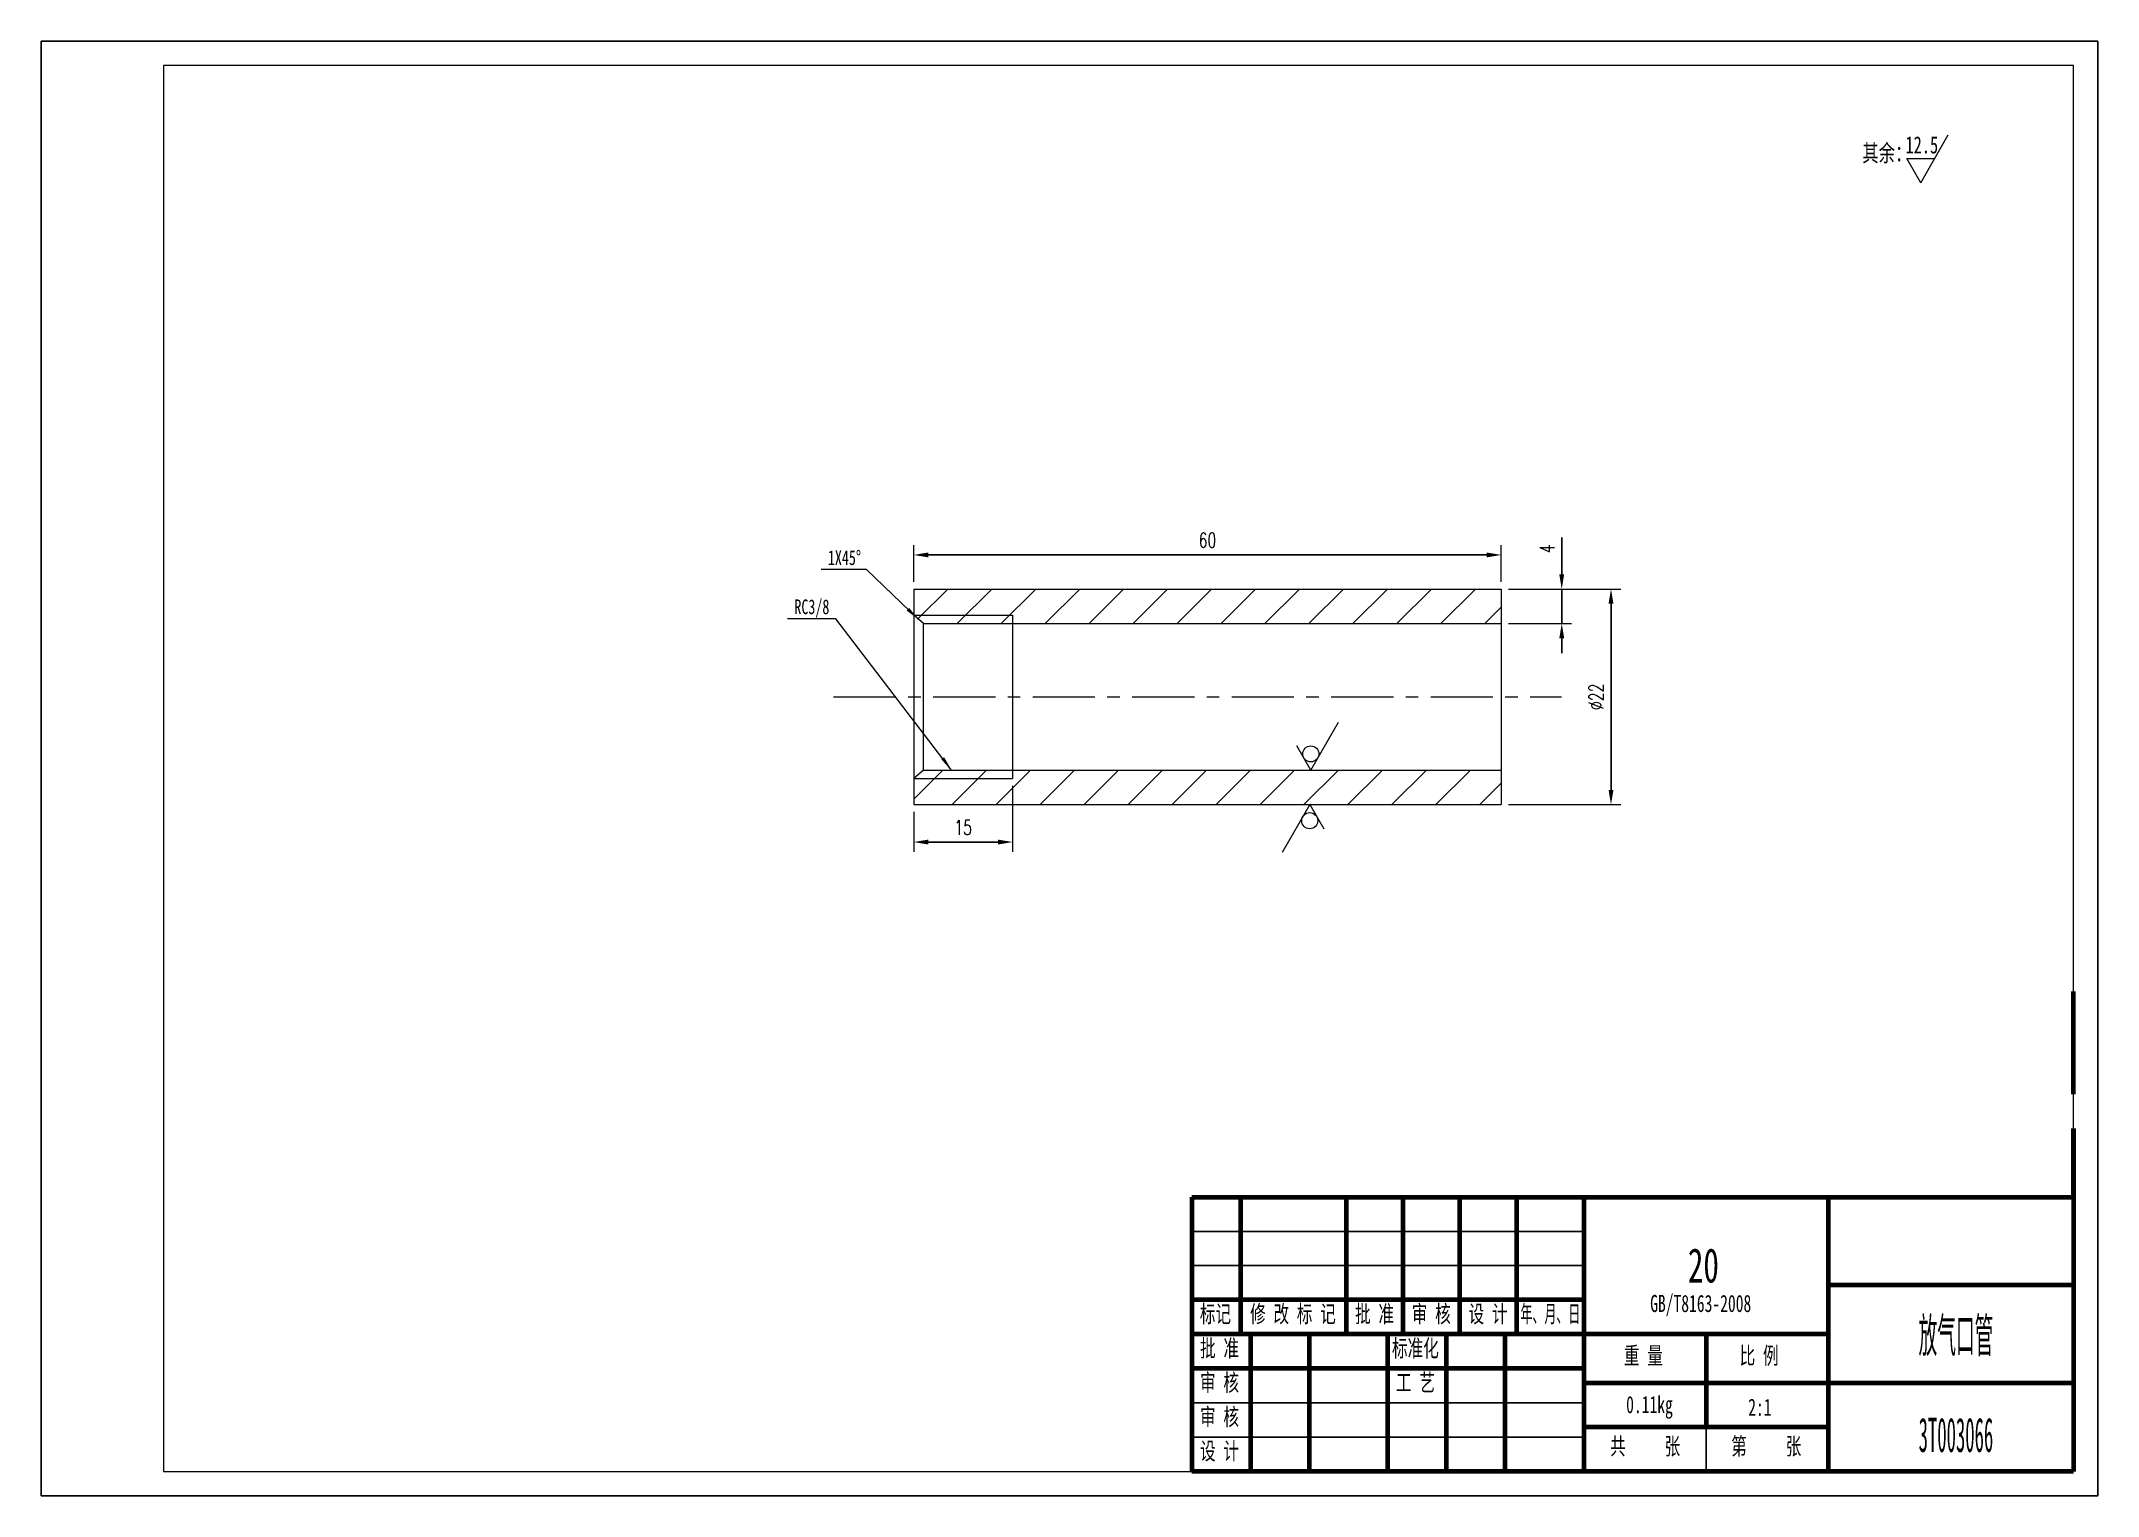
# Model space of a CAD drawing. Header units: millimetres. Extents: x 0 to 210, y 0 to 149.
import ezdxf

# ---------------------------------------------------------------- set-up
doc = ezdxf.new("R2010")
doc.units = ezdxf.units.MM
for name, pattern in [('CENTER', [50.8, 31.75, -6.35, 6.35, -6.35]), ('EB_DASH', [6, 3, -3]), ('EB_DASHDOT', [39, 30, -3, 3, -3])]:
    doc.linetypes.add(name, pattern=pattern)
for name, color, linetype, lineweight in [('中心线', 1, 'CENTER', 9), ('尺寸线', 4, 'Continuous', 9), ('标注线', 4, 'Continuous', 5), ('点划线', 1, 'EB_DASHDOT', 5), ('粗线', 7, 'Continuous', 15), ('细线', 3, 'Continuous', 5), ('虚线', 2, 'EB_DASH', 5)]:
    doc.layers.add(name, color=color, linetype=linetype, lineweight=lineweight)
doc.layers.add('边框', color=7, linetype='Continuous', lineweight=18, plot=False)
doc.styles.get("Standard").update_dxf_attribs({"font": 'romans.shx', "width": 0.7})
doc.styles.add('TextStyle1', font='', dxfattribs={"width": 0.510669})
doc.styles.add('UserTxtStyle4', font='', dxfattribs={"width": 0.667})
doc.styles.add('机械', font='', dxfattribs={"width": 0.4})
doc.styles.add('标准', font='', dxfattribs={"width": 0.667})
doc.styles.get('TextStyle1').set_extended_font_data('宋体')
doc.styles.get('UserTxtStyle4').set_extended_font_data('宋体')
doc.styles.get('机械').set_extended_font_data('宋体')
doc.styles.get('标准').set_extended_font_data('宋体')
doc.dimstyles.new('标准', dxfattribs={"dimscale": 0.5, "dimtxt": 3, "dimasz": 3, "dimexe": 2, "dimexo": 1.5, "dimgap": 1.5, "dimtad": 1, "dimdec": 1, "dimzin": 12, "dimdsep": 46, "dimtxsty": 'Standard', "dimcen": 0, "dimdle": 6, "dimclrd": 256, "dimclre": 256, "dimclrt": 256, "dimadec": 1, "dimazin": 3, "dimtfac": 1, "dimtdec": 1, "dimtmove": 0, "dimatfit": 0, "dimfxl": 0, "dimtolj": 1, "dimarcsym": 0})

# ---------------------------------------------------------------- blocks, each defined once
blk = doc.blocks.new('CAXBLOCK70')
at = {"layer": '粗线', "color": 0, "linetype": 'Continuous', "lineweight": 70}
for p, q in [((180, 0), (180, 14)), ((180, 14), (180, 0))]:
    blk.add_line(p, q, dxfattribs=at)
blk = doc.blocks.new('*X42')
at = {"layer": '尺寸线', "linetype": 'ByBlock'}
for points in [[(89.09, 96.05), (90.59, 95.8), (90.59, 96.3)], [(149.09, 96.05), (147.59, 95.8), (147.59, 96.3)]]:
    blk.add_hatch(color=256, dxfattribs=at).paths.add_polyline_path(points, flags=0)
for p, q in [((89.09, 93.32), (89.09, 97.05)), ((149.09, 93.32), (149.09, 97.05))]:
    blk.add_line(p, q, dxfattribs=at)
at = {"layer": '尺寸线', "linetype": 'ByBlock', "lineweight": -2}
blk.add_line((90.59, 96.05), (147.59, 96.05), dxfattribs=at)
at = {"layer": '尺寸线', "linetype": 'ByBlock', "insert": (119.09, 97.55), "char_height": 1.5, "width": 2.55, "attachment_point": 5}
blk.add_mtext('60', dxfattribs=at)
blk = doc.blocks.new('*X43')
at = {"layer": '尺寸线', "linetype": 'ByBlock'}
for points in [[(160.29, 92.57), (160.54, 91.07), (160.04, 91.07)], [(160.29, 70.57), (160.54, 72.07), (160.04, 72.07)]]:
    blk.add_hatch(color=256, dxfattribs=at).paths.add_polyline_path(points, flags=0)
for p, q in [((149.84, 92.57), (161.29, 92.57)), ((149.84, 70.57), (161.29, 70.57))]:
    blk.add_line(p, q, dxfattribs=at)
at = {"layer": '尺寸线', "linetype": 'ByBlock', "lineweight": -2}
blk.add_line((160.29, 72.07), (160.29, 91.07), dxfattribs=at)
at = {"layer": '尺寸线', "linetype": 'ByBlock', "insert": (158.79, 81.57), "char_height": 1.5, "width": 4.65, "attachment_point": 5, "rotation": 90}
blk.add_mtext('%%C22', dxfattribs=at)
blk = doc.blocks.new('*X44')
at = {"layer": '尺寸线', "linetype": 'Continuous'}
blk.add_hatch(color=256, dxfattribs=at).paths.add_polyline_path([(92.96, 74.09), (91.9, 75.17), (92.2, 75.4)], flags=0)
for p, q in [((81.15, 89.54), (76.22, 89.54)), ((92.96, 74.09), (81.15, 89.54))]:
    blk.add_line(p, q, dxfattribs=at)
at = {"layer": '尺寸线'}
blk.add_line((76.22, 89.54), (76.22, 89.54), dxfattribs=at)
blk = doc.blocks.new('*X45')
at = {"layer": '尺寸线', "linetype": 'ByBlock'}
for points in [[(89.09, 66.74), (90.59, 66.49), (90.59, 66.99)], [(99.19, 66.74), (97.69, 66.49), (97.69, 66.99)]]:
    blk.add_hatch(color=256, dxfattribs=at).paths.add_polyline_path(points, flags=0)
for p, q in [((99.19, 72.49), (99.19, 65.74)), ((89.09, 69.82), (89.09, 65.74))]:
    blk.add_line(p, q, dxfattribs=at)
at = {"layer": '尺寸线', "linetype": 'ByBlock', "lineweight": -2}
blk.add_line((90.59, 66.74), (97.69, 66.74), dxfattribs=at)
at = {"layer": '尺寸线', "linetype": 'ByBlock', "insert": (94.14, 68.24), "char_height": 1.5, "width": 1.95, "attachment_point": 5}
blk.add_mtext('15', dxfattribs=at)
blk = doc.blocks.new('*X46')
at = {"layer": '尺寸线', "linetype": 'Continuous'}
blk.add_hatch(color=256, dxfattribs=at).paths.add_polyline_path([(89.59, 89.47), (88.37, 90.37), (88.63, 90.64)], flags=0)
for p, q in [((84.28, 94.55), (79.63, 94.55)), ((89.59, 89.47), (84.28, 94.55))]:
    blk.add_line(p, q, dxfattribs=at)
at = {"layer": '尺寸线'}
blk.add_line((79.63, 94.55), (79.63, 94.55), dxfattribs=at)
blk = doc.blocks.new('*X47')
at = {"layer": '尺寸线', "linetype": 'ByBlock'}
for points in [[(155.26, 92.57), (155.51, 94.07), (155.01, 94.07)], [(155.26, 89.04), (155.51, 87.54), (155.01, 87.54)]]:
    blk.add_hatch(color=256, dxfattribs=at).paths.add_polyline_path(points, flags=0)
at = {"layer": '尺寸线', "linetype": 'ByBlock', "lineweight": -2}
for p, q in [((155.26, 97.82), (155.26, 94.07)), ((155.26, 89.04), (155.26, 92.57)), ((149.09, 89.04), (149.09, 89.04)), ((155.26, 87.54), (155.26, 86.04))]:
    blk.add_line(p, q, dxfattribs=at)
at = {"layer": '尺寸线', "linetype": 'ByBlock'}
for p, q in [((149.84, 92.57), (156.26, 92.57)), ((149.84, 89.04), (156.26, 89.04))]:
    blk.add_line(p, q, dxfattribs=at)
at = {"layer": '尺寸线', "linetype": 'ByBlock', "insert": (153.76, 96.69), "char_height": 1.5, "width": 3, "attachment_point": 5, "rotation": 90}
blk.add_mtext('4', dxfattribs=at)

msp = doc.modelspace()

# ---------------------------------------------------------------- hatches: boundary and pattern name
at = {"layer": '尺寸线'}
h = msp.add_hatch(dxfattribs=at)
h.set_pattern_fill('ANSI31', color=256, style=0, pattern_type=0)
h.paths.add_polyline_path([(149.09, 89.04), (149.09, 92.57), (89.09, 92.57), (89.09, 89.9), (99.19, 89.9), (99.19, 89.04)], flags=0)
h.paths.add_polyline_path([(99.19, 89.04), (99.19, 89.9), (89.09, 89.9), (90.09, 89.04)], flags=0)
h.paths.add_polyline_path([(99.19, 73.24), (99.19, 74.09), (90.09, 74.09), (89.09, 73.24)], flags=0)
h.paths.add_polyline_path([(149.09, 70.57), (149.09, 74.09), (99.19, 74.09), (99.19, 73.24), (89.09, 73.24), (89.09, 70.57)], flags=0)

# ---------------------------------------------------------------- linework, layer by layer
at = {"layer": '中心线', "ltscale": 0.2}
msp.add_line((80.92, 81.57), (155.25, 81.57), dxfattribs=at)
at = {"layer": '尺寸线'}
for centre in [(129.64, 75.74), (129.53, 68.92)]:
    msp.add_circle(centre, 0.822, dxfattribs=at)
at = {"layer": '标注线'}
for p, q in [((191.91, 134.05), (194.73, 138.93)), ((190.48, 136.53), (193.34, 136.53)), ((191.91, 134.05), (190.48, 136.53)), ((129.64, 74.09), (132.46, 78.97)), ((129.64, 74.09), (128.21, 76.57)), ((129.53, 70.57), (126.71, 65.69)), ((129.53, 70.57), (130.96, 68.09))]:
    msp.add_line(p, q, dxfattribs=at)
at = {"layer": '点划线', "linetype": 'Continuous', "lineweight": 25}
for p, q in [((157.5, 27), (117.5, 27)), ((157.5, 23.5), (117.5, 23.5)), ((157.5, 9.5), (117.5, 9.5)), ((157.5, 6), (117.5, 6))]:
    msp.add_line(p, q, dxfattribs=at)
at = {"layer": '粗线'}
for p, q in [((207.5, 146), (12.5, 146)), ((12.5, 146), (12.5, 2.5)), ((207.5, 2.5), (207.5, 146)), ((89.09, 92.57), (149.09, 92.57)), ((89.09, 92.57), (89.09, 70.57)), ((149.09, 92.57), (149.09, 70.57)), ((90.09, 89.04), (89.09, 89.9)), ((90.09, 89.04), (99.19, 89.04)), ((90.09, 74.09), (90.09, 89.04)), ((99.19, 89.9), (99.19, 73.24)), ((99.19, 89.04), (149.09, 89.04)), ((90.09, 74.09), (89.09, 73.24)), ((90.09, 74.09), (99.19, 74.09)), ((99.19, 74.09), (149.09, 74.09)), ((89.09, 70.57), (149.09, 70.57)), ((12.5, 2.5), (207.5, 2.5))]:
    msp.add_line(p, q, dxfattribs=at)
at = {"layer": '粗线', "color": 0, "linetype": 'Continuous', "lineweight": 70}
for p, q in [((207.5, 48), (207.5, 51.5)), ((207.5, 44.5), (207.5, 48)), ((207.5, 41), (207.5, 44.5))]:
    msp.add_line(p, q, dxfattribs=at)
at = {"layer": '粗线', "linetype": 'Continuous', "lineweight": 70}
for p, q in [((117.5, 30.5), (207.5, 30.5)), ((117.5, 30.5), (117.5, 2.5)), ((122.5, 16.5), (122.5, 30.5)), ((133.29, 16.5), (133.29, 30.5)), ((139.08, 16.5), (139.08, 30.5)), ((144.87, 16.5), (144.87, 30.5)), ((150.67, 16.5), (150.67, 30.5)), ((157.5, 30.5), (157.5, 2.5)), ((182.5, 2.5), (182.5, 30.5)), ((207.5, 30.5), (207.5, 2.5)), ((207.5, 21.5), (182.5, 21.5)), ((157.5, 20), (117.5, 20)), ((182.5, 16.5), (117.5, 16.5)), ((123.5, 2.5), (123.5, 16.5)), ((129.5, 2.5), (129.5, 16.5)), ((137.5, 2.5), (137.5, 16.5)), ((143.5, 2.5), (143.5, 16.5)), ((149.5, 2.5), (149.5, 16.5)), ((170, 16.5), (170, 7)), ((157.5, 13), (117.5, 13)), ((182.5, 11.5), (157.5, 11.5)), ((207.5, 11.5), (182.5, 11.5)), ((182.5, 7), (157.5, 7)), ((207.5, 2.5), (117.5, 2.5))]:
    msp.add_line(p, q, dxfattribs=at)
at = {"layer": '细线'}
for p, q in [((89.09, 89.9), (99.19, 89.9)), ((89.09, 73.24), (99.19, 73.24))]:
    msp.add_line(p, q, dxfattribs=at)
at = {"layer": '虚线', "linetype": 'Continuous', "lineweight": 25}
msp.add_line((170, 7), (170, 2.5), dxfattribs=at)
at = {"layer": '边框', "linetype": 'Continuous', "lineweight": 25}
for p, q in [((0, 0), (0, 148.5)), ((0, 148.5), (210, 148.5)), ((210, 148.5), (210, 0)), ((210, 0), (0, 0))]:
    msp.add_line(p, q, dxfattribs=at)

# ---------------------------------------------------------------- block references
at = {"layer": '尺寸线'}
for name in ['*X46', '*X44']:
    msp.add_blockref(name, (0, 0), dxfattribs=at)
at = {"layer": '粗线', "color": 0, "linetype": 'ByBlock', "lineweight": -2, "xscale": 0.5000000000000009, "yscale": 0.5000000000000009, "zscale": 0.5000000000000009}
msp.add_blockref('CAXBLOCK70', (117.5, 30.5), dxfattribs=at)

# ---------------------------------------------------------------- texts
at = {"layer": '尺寸线', "char_height": 1.5, "width": 5.1673, "attachment_point": 1}
for s, insert in [('{\\fSimSun|b0|i0|c119|p8;1X45%%D}', (80.33, 96.52)), ('{\\fSimSun|b0|i0|c119|p8;RC3/8  }  ', (76.91, 91.51))]:
    msp.add_mtext(s, dxfattribs=dict(at, insert=insert))
at = {"layer": '标注线', "char_height": 1.75, "attachment_point": 1}
for s, insert, width in [('{\\fSimSun|b0|i0|c119|p8;12.5}', (190.36, 138.79), 2.6597), ('其余：', (185.95, 137.96), 19.5737)]:
    msp.add_mtext(s, dxfattribs=dict(at, insert=insert, width=width))
at = {"layer": '标注线', "attachment_point": 5}
for s, insert, char_height, width, style in [('20', (169.72, 23.5), 3.5, 5.9659, '标准'), ('GB/T8163-2008', (169.45, 19.43), 1.75, 21.2958, '标准'), ('放气口管', (195.51, 16.2), 3.5, 20.9689, '机械'), ('0.11kg', (164.22, 9.03), 1.75, 9.7011, '标准'), ('2:1', (175.49, 9.03), 1.75, 4.4745, '标准'), ('3T003066', (195.51, 6.2), 3.5, 27.7859, '机械')]:
    msp.add_mtext(s, dxfattribs=dict(at, insert=insert, char_height=char_height, width=width, style=style))
at = {"layer": '粗线', "char_height": 1.75, "attachment_point": 1}
for s, insert, width, style in [('标记', (118.31, 19.45), 6.3421, 'UserTxtStyle4'), ('修 改 标 记', (123.44, 19.45), 17.9757, 'UserTxtStyle4'), ('批 准', (134.16, 19.45), 8.0281, 'UserTxtStyle4'), ('审 核', (139.95, 19.45), 7.8725, 'UserTxtStyle4'), ('设 计', (145.75, 19.45), 7.9762, 'UserTxtStyle4'), ('年、月、日', (151.05, 19.45), 12.144, 'TextStyle1'), ('批 准', (118.33, 15.95), 8.0281, 'UserTxtStyle4'), ('标准化', (137.93, 15.95), 9.6752, 'UserTxtStyle4'), ('重 量', (161.61, 15.2), 8.0281, 'UserTxtStyle4'), ('比 例', (173.42, 15.2), 7.5352, 'UserTxtStyle4'), ('审 核', (118.33, 12.45), 7.8725, 'UserTxtStyle4'), ('工 艺', (138.33, 12.45), 7.9243, 'UserTxtStyle4'), ('审 核', (118.33, 8.95), 7.8725, 'UserTxtStyle4'), ('设 计', (118.33, 5.45), 7.9762, 'UserTxtStyle4'), ('共     张', (160.2, 5.95), 14.6814, 'UserTxtStyle4'), ('第     张', (172.57, 5.95), 14.6684, 'UserTxtStyle4')]:
    msp.add_mtext(s, dxfattribs=dict(at, insert=insert, width=width, style=style))

# ---------------------------------------------------------------- dimensions: what is measured, and where the dimension line sits
at = {"layer": '尺寸线'}
dim = msp.add_linear_dim(base=(149.09, 96.05), p1=(89.09, 92.57), p2=(149.09, 92.57), dimstyle='标准', override={"dimsah": 1, "dimtzin": 0}, dxfattribs=at)
dim.commit()
dim.dimension.update_dxf_attribs({"geometry": '*X42', "text_midpoint": (119.09, 97.55)})
for base, p1, text, picture, middle in [((155.26, 92.57), (149.09, 89.04), '4', '*X47', (153.76, 96.69)), ((160.29, 92.57), (149.09, 70.57), '%%C22', '*X43', (158.79, 81.57))]:
    dim = msp.add_linear_dim(base=base, p1=p1, p2=(149.09, 92.57), angle=90, text=text, dimstyle='标准', override={"dimsah": 1, "dimtzin": 0}, dxfattribs=at)
    dim.commit()
    dim.dimension.update_dxf_attribs({"geometry": picture, "text_midpoint": middle})
dim = msp.add_linear_dim(base=(99.19, 66.74), p1=(89.09, 70.57), p2=(99.19, 73.24), text='15', dimstyle='标准', override={"dimsah": 1, "dimtzin": 0}, dxfattribs=at)
dim.commit()
dim.dimension.update_dxf_attribs({"geometry": '*X45', "text_midpoint": (94.14, 68.24)})

doc.saveas('drawing.dxf')
